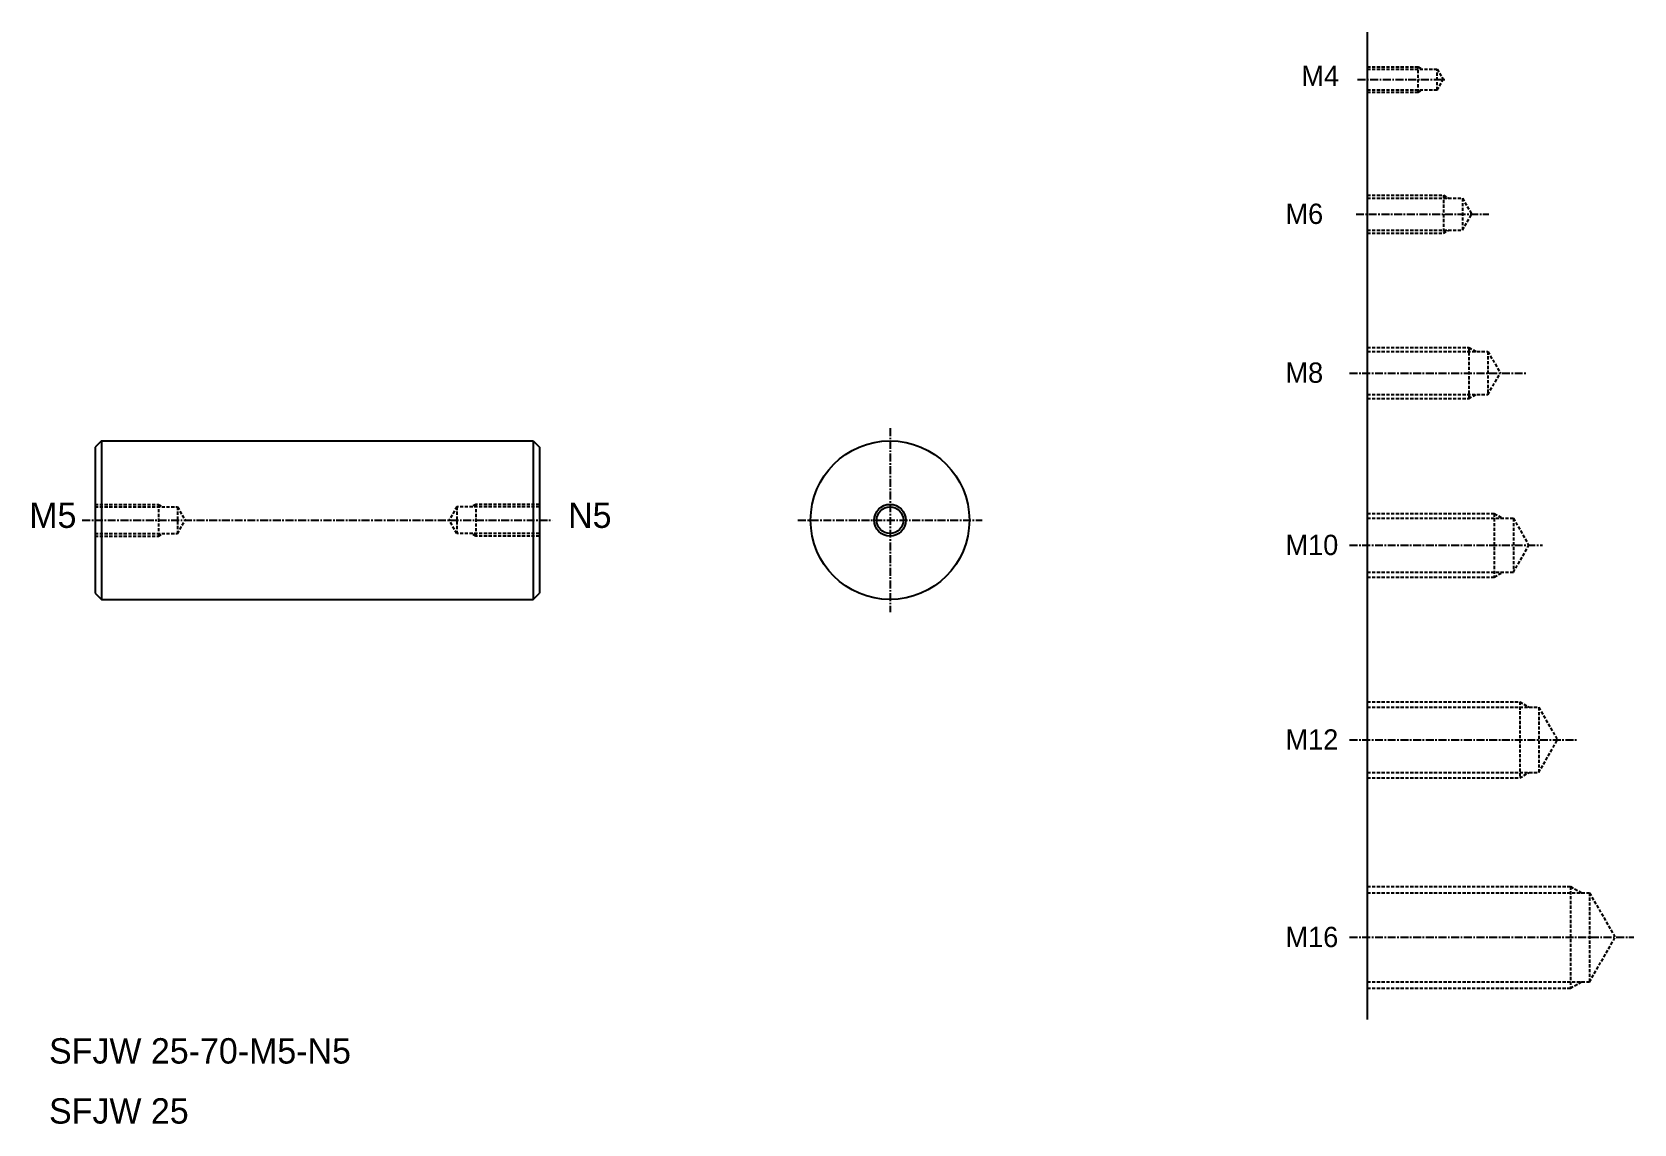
# Model space of a CAD drawing. Extents: x 70 to 322, y 71 to 243.
import ezdxf

# ---------------------------------------------------------------- set-up
doc = ezdxf.new("R2010")
doc.units = 0
doc.linetypes.add('CENTER', pattern=[2, 1.25, -0.25, 0.25, -0.25])
doc.linetypes.add('DASHED', pattern=[0.75, 0.5, -0.25])
doc.layers.get('0').update_dxf_attribs({"linetype": 'CONTINUOUS'})
doc.layers.add('CENTER', color=1, linetype='CENTER')

msp = doc.modelspace()

# ---------------------------------------------------------------- linework, layer by layer
at = {"color": 7, "linetype": 'CONTINUOUS'}
for p, q in [((280.13, 242.68), (280.13, 87.11)), ((80.71, 178.26), (79.71, 177.26)), ((79.71, 177.26), (79.71, 154.26)), ((80.71, 178.26), (80.71, 153.26)), ((80.71, 178.26), (148.71, 178.26)), ((148.71, 178.26), (148.71, 153.26)), ((148.71, 178.26), (149.71, 177.26)), ((149.71, 177.26), (149.71, 154.26)), ((79.71, 154.26), (80.71, 153.26)), ((148.71, 153.26), (149.71, 154.26)), ((80.71, 153.26), (148.71, 153.26))]:
    msp.add_line(p, q, dxfattribs=at)
at = {"color": 3, "linetype": 'DASHED'}
for p, q in [((280.13, 237.2), (288.13, 237.2)), ((280.13, 236.85), (291.13, 236.85)), ((288.13, 237.2), (288.74, 236.85)), ((288.13, 233.2), (288.13, 237.2)), ((291.13, 233.55), (291.13, 236.85)), ((291.13, 236.85), (292.09, 235.2)), ((291.13, 233.55), (292.09, 235.2)), ((280.13, 233.55), (291.13, 233.55)), ((280.13, 233.2), (288.13, 233.2)), ((288.13, 233.2), (288.74, 233.55)), ((280.13, 216.98), (292.13, 216.98)), ((280.13, 216.48), (295.13, 216.48)), ((292.13, 216.98), (292.13, 210.98)), ((292.13, 216.98), (293, 216.48)), ((295.13, 216.48), (295.13, 211.48)), ((295.13, 216.48), (296.58, 213.98)), ((295.13, 211.48), (296.58, 213.98)), ((280.13, 211.48), (295.13, 211.48)), ((280.13, 210.98), (292.13, 210.98)), ((292.13, 210.98), (293, 211.48)), ((280.13, 192.95), (296.13, 192.95)), ((280.13, 192.33), (299.13, 192.33)), ((296.13, 192.95), (296.13, 184.95)), ((296.13, 192.95), (297.22, 192.33)), ((299.13, 192.33), (301.08, 188.95)), ((299.13, 192.33), (299.13, 185.58)), ((299.13, 185.58), (301.08, 188.95)), ((280.13, 185.58), (299.13, 185.58)), ((280.13, 184.95), (296.13, 184.95)), ((296.13, 184.95), (297.22, 185.58)), ((79.71, 168.26), (89.71, 168.26)), ((79.71, 167.86), (92.71, 167.86)), ((89.71, 168.26), (89.71, 163.26)), ((89.71, 168.26), (90.31, 167.91)), ((92.71, 167.86), (92.71, 163.66)), ((92.71, 167.86), (93.92, 165.76)), ((136.71, 167.86), (135.49, 165.76)), ((149.71, 167.86), (136.71, 167.86)), ((136.71, 167.86), (136.71, 163.66)), ((139.71, 168.26), (139.1, 167.91)), ((149.71, 168.26), (139.71, 168.26)), ((139.71, 168.26), (139.71, 163.26)), ((280.13, 166.81), (300.13, 166.81)), ((300.13, 166.81), (300.13, 156.81)), ((300.13, 166.81), (301.43, 166.06)), ((92.71, 163.66), (93.92, 165.76)), ((136.71, 163.66), (135.49, 165.76)), ((149.71, 165.76), (149.71, 165.76)), ((280.13, 166.06), (303.13, 166.06)), ((303.13, 166.06), (303.13, 157.56)), ((303.13, 166.06), (305.59, 161.81)), ((79.71, 163.66), (92.71, 163.66)), ((79.71, 163.26), (89.71, 163.26)), ((89.71, 163.26), (90.31, 163.61)), ((149.71, 163.66), (136.71, 163.66)), ((139.71, 163.26), (139.1, 163.61)), ((149.71, 163.26), (139.71, 163.26)), ((303.13, 157.56), (305.59, 161.81)), ((280.13, 157.56), (303.13, 157.56)), ((280.13, 156.81), (300.13, 156.81)), ((300.13, 156.81), (301.43, 157.56)), ((280.13, 137.15), (304.13, 137.15)), ((280.13, 136.28), (307.13, 136.28)), ((304.13, 137.15), (304.13, 125.15)), ((304.13, 137.15), (305.65, 136.28)), ((307.13, 136.28), (307.13, 126.03)), ((307.13, 136.28), (310.09, 131.15)), ((307.13, 126.03), (310.09, 131.15)), ((280.13, 126.03), (307.13, 126.03)), ((280.13, 125.15), (304.13, 125.15)), ((304.13, 125.15), (305.65, 126.03)), ((280.13, 108.04), (312.13, 108.04)), ((280.13, 107.04), (315.13, 107.04)), ((312.13, 108.04), (312.13, 92.04)), ((312.13, 108.04), (313.87, 107.04)), ((315.13, 107.04), (315.13, 93.04)), ((315.13, 107.04), (319.18, 100.04)), ((315.13, 93.04), (319.18, 100.04)), ((280.13, 93.04), (315.13, 93.04)), ((280.13, 92.04), (312.13, 92.04)), ((312.13, 92.04), (313.87, 93.04))]:
    msp.add_line(p, q, dxfattribs=at)
msp.add_line((149.71, 171.51), (149.71, 171.51))
at = {"color": 7, "linetype": 'CONTINUOUS'}
for radius in [12.5, 2.5]:
    msp.add_circle((204.94, 165.76), radius, dxfattribs=at)
at = {"color": 3, "linetype": 'CONTINUOUS'}
msp.add_circle((204.94, 165.76), 2.1, dxfattribs=at)
at = {"layer": 'CENTER', "color": 1, "linetype": 'CENTER'}
for p, q in [((278.58, 235.2), (292.53, 235.2)), ((278.35, 213.98), (299.28, 213.98)), ((277.34, 188.95), (305.25, 188.95)), ((204.94, 180.26), (204.94, 151.26)), ((77.71, 165.76), (151.71, 165.76)), ((190.44, 165.76), (219.44, 165.76)), ((277.34, 161.81), (307.75, 161.81)), ((277.34, 131.15), (313.09, 131.15)), ((277.34, 100.04), (322.13, 100.04))]:
    msp.add_line(p, q, dxfattribs=at)

# ---------------------------------------------------------------- texts
at = {"color": 7, "linetype": 'CONTINUOUS'}
for s, height, p in [('M4', 3.2, (269.74, 234.18)), ('M6', 3.2, (267.23, 212.44)), ('M8', 3.2, (267.23, 187.41)), ('M5', 4, (69.35, 164.55)), ('N5', 4, (154.23, 164.55)), ('M10', 3.2, (267.23, 160.27)), ('M12', 3.2, (267.23, 129.61)), ('M16', 3.2, (267.23, 98.5)), ('SFJW 25-70-M5-N5', 4, (72.47, 80.15)), ('SFJW 25', 4, (72.47, 70.69))]:
    msp.add_text(s, height=height, dxfattribs=at).set_placement(p)

doc.saveas('drawing.dxf')
